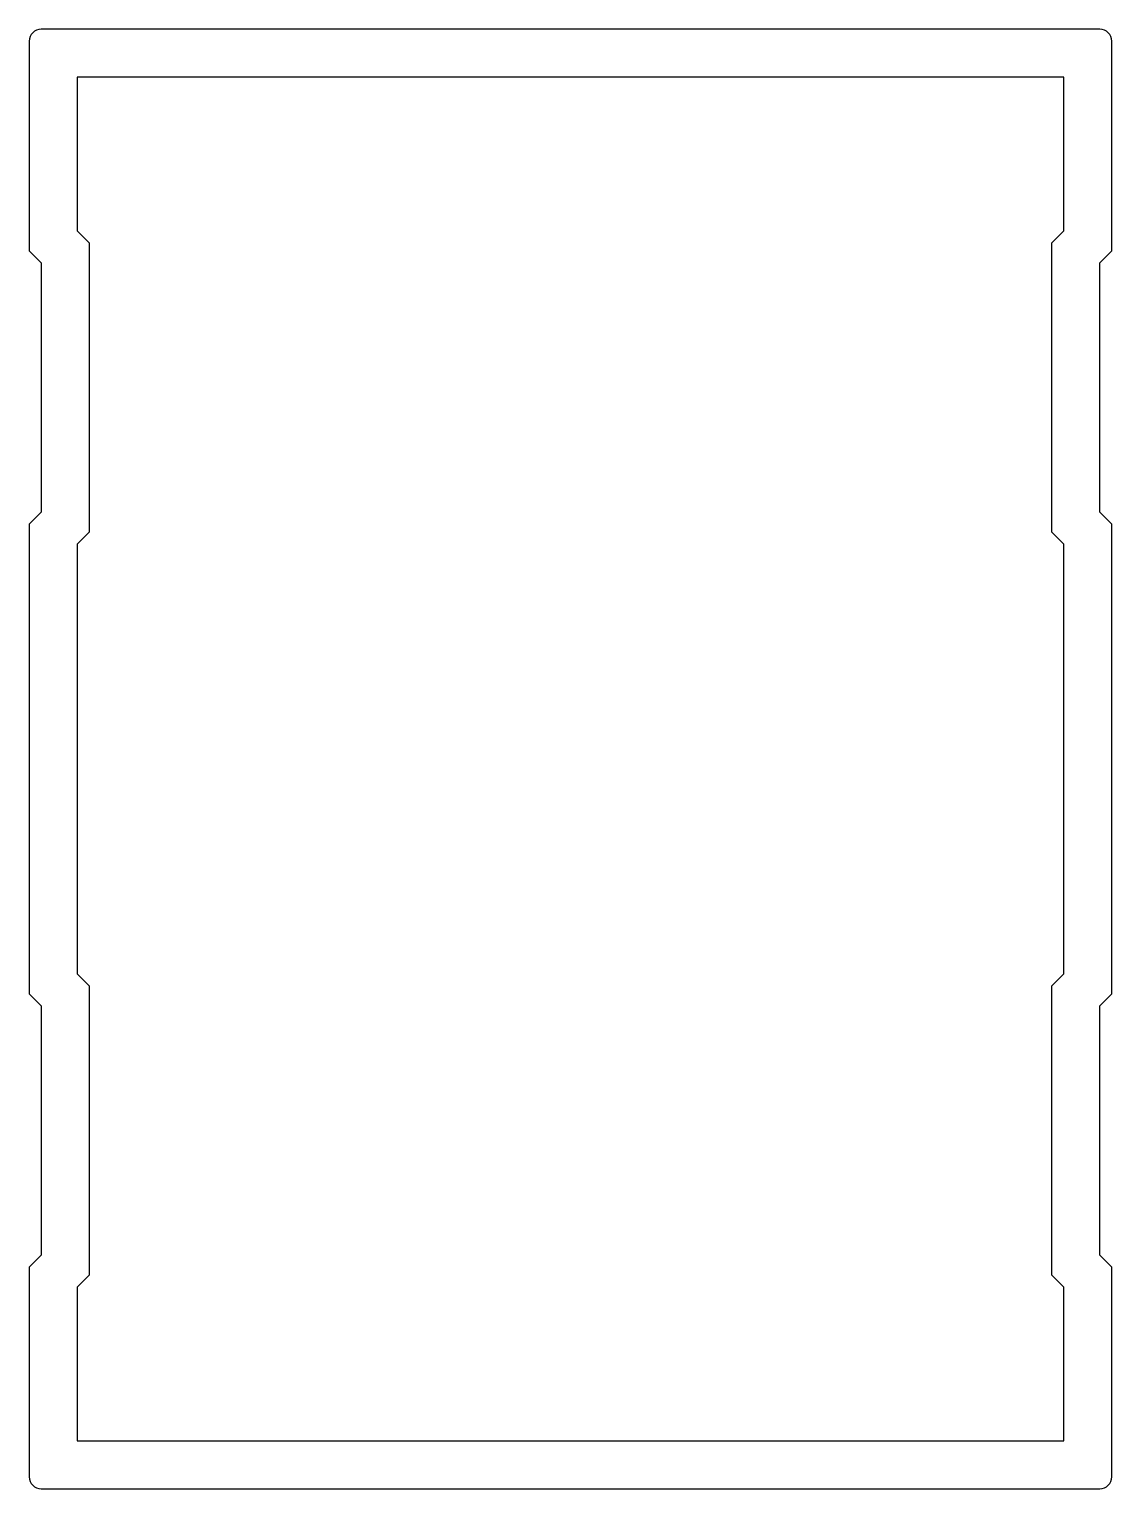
# Model space of a CAD drawing. Extents: x 133.6 to 178.8, y 174.9 to 235.8.
import ezdxf

# ---------------------------------------------------------------- set-up
doc = ezdxf.new("R2010")
doc.units = 0
doc.header["$LTSCALE"] = 15
doc.layers.add('ERCAN', color=220, linetype='CONTINUOUS')

msp = doc.modelspace()

# ---------------------------------------------------------------- linework, layer by layer
at = {"layer": 'ERCAN', "color": 0}
msp.add_lwpolyline([(178.839, 195.579), (178.839, 215.165), (178.339, 215.665), (178.339, 226.079), (178.839, 226.579), (178.839, 235.322, 0.414214), (178.339, 235.822), (156.239, 235.822), (134.139, 235.822, 0.414214), (133.639, 235.322), (133.639, 226.579), (134.139, 226.079), (134.139, 215.665), (133.639, 215.165), (133.639, 195.579), (134.139, 195.079), (134.139, 184.665), (133.639, 184.165), (133.639, 175.422, 0.414214), (134.139, 174.922), (156.239, 174.922), (178.339, 174.922, 0.414214), (178.839, 175.422), (178.839, 184.165), (178.339, 184.665), (178.339, 195.079)], format="xyb", close=True, dxfattribs=at)
msp.add_lwpolyline([(135.639, 233.822), (135.639, 227.408), (136.139, 226.908), (136.139, 214.837), (135.639, 214.337), (135.639, 196.408), (136.139, 195.908), (136.139, 183.837), (135.639, 183.337), (135.639, 176.922), (176.839, 176.922), (176.839, 183.337), (176.339, 183.837), (176.339, 195.908), (176.839, 196.408), (176.839, 214.337), (176.339, 214.837), (176.339, 226.908), (176.839, 227.408), (176.839, 233.822)], close=True, dxfattribs=at)

doc.saveas('drawing.dxf')
